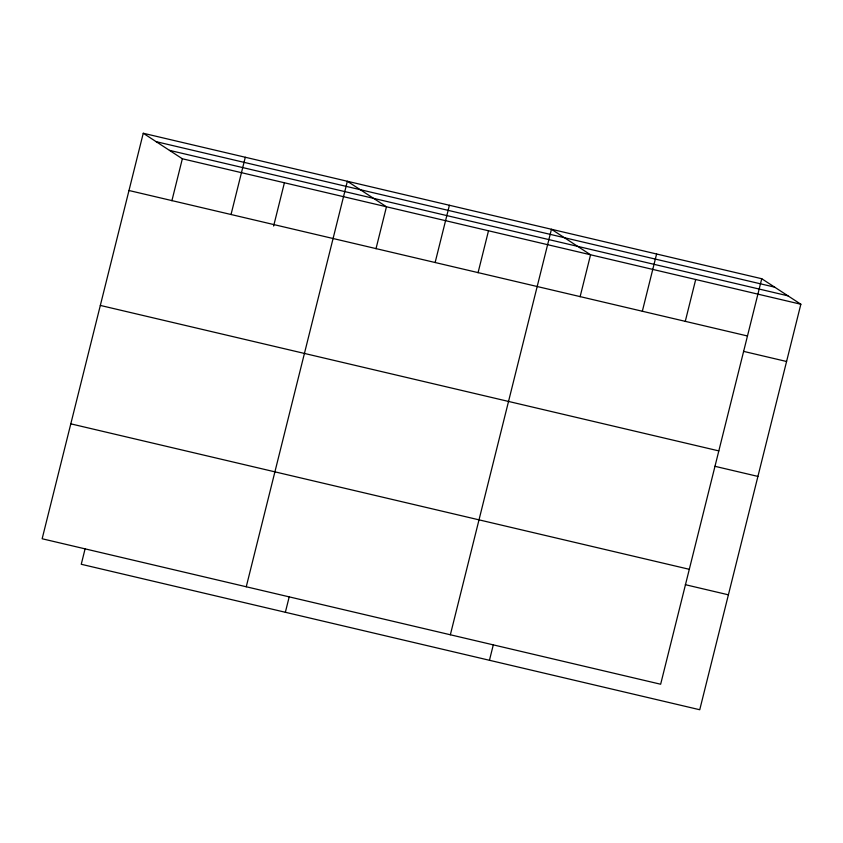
<?xml version="1.0" encoding="UTF-8"?>
<svg xmlns="http://www.w3.org/2000/svg" width="843" height="843" viewBox="0 0 843 843"><rect width="100%" height="100%" fill="white"/><g stroke="black" fill="none" stroke-linecap="round" stroke-linejoin="round"><path stroke-width="1.26" d="M143.257 133.257L42.15 538.761L660.649 684.231L761.745 278.727L143.257 133.257L182.351 158.769L800.85 304.239L699.743 709.743L81.255 564.273L85.069 548.951M171.888 200.75L182.351 158.769M231.035 214.512L245.302 157.262M273.627 226.019L284.407 182.773M246.251 586.77L347.358 181.266L386.463 206.777L375.989 248.759M285.356 612.281L289.181 596.949M435.136 262.51L449.403 205.26M478.044 272.753L488.508 230.771M450.352 634.768L551.459 229.264L590.564 254.776L580.1 296.757M489.456 660.28L493.281 644.958M642.334 311.246L656.602 253.996M685.243 321.489L695.707 279.507M156.155 141.677L774.654 287.147M169.454 150.349L787.942 295.819M128.979 190.507L747.478 335.978M743.505 351.352L786.572 361.489M100.328 305.429L718.816 450.9M714.853 466.284L757.92 476.411M70.801 423.839L689.3 569.31M685.327 584.684L728.405 594.821M761.745 278.727L800.85 304.239"/></g></svg>
